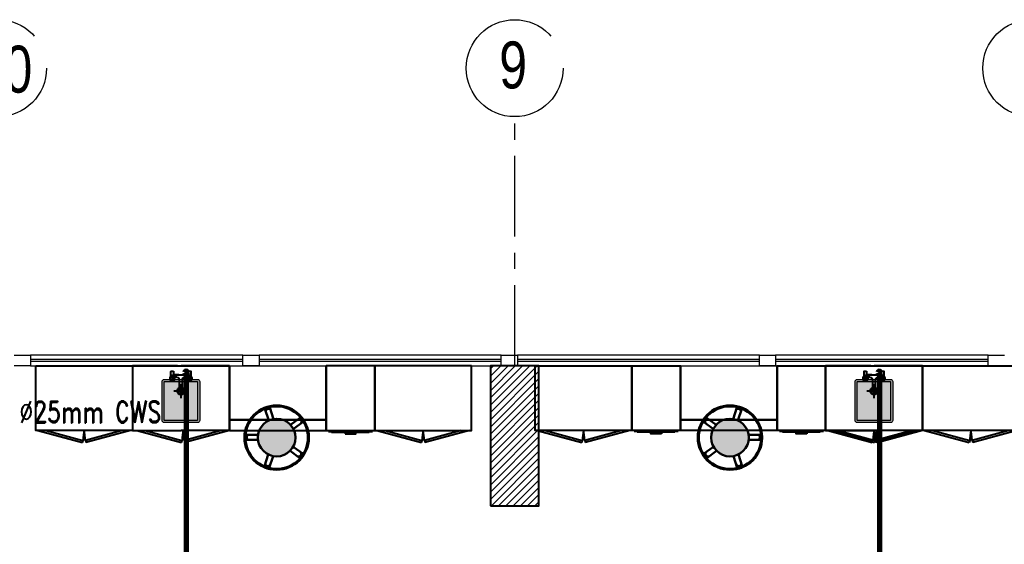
# Model space of a CAD drawing. Extents: x 800 to 995, y 398 to 804.
# Drawn here: x 878.39 to 887.54, y 599.79 to 604.66 of the extents above; entities that cross this region are included whole.
import ezdxf

# ---------------------------------------------------------------- set-up
doc = ezdxf.new("R2010")
doc.units = 0
doc.header["$MEASUREMENT"] = 0
for name, pattern in [('ACAD_ISO02W100', [15, 12, -3]), ('CENTERX2', [4, 2.5, -0.5, 0.5, -0.5]), ('DASHED', [19.05, 12.7, -6.35])]:
    doc.linetypes.add(name, pattern=pattern)
doc.layers.get('0').update_dxf_attribs({"color": 252, "linetype": 'CONTINUOUS', "lineweight": 30})
doc.layers.add('-FUR', color=252, linetype='CONTINUOUS')
doc.layers.add('SAN', color=2, linetype='CONTINUOUS')
for name, color, linetype, lineweight in [('axis', 1, 'CENTERX2', 5), ('Column', 6, 'CONTINUOUS', 25), ('elev', 90, 'CONTINUOUS', 9), ('hatch', 252, 'CONTINUOUS', 9), ('P-C-WATER', 5, 'CONTINUOUS', 70), ('P-TEXT', 1, 'CONTINUOUS', 25), ('txt in circle', 11, 'CONTINUOUS', 13), ('WINDOW', 252, 'CONTINUOUS', 5)]:
    doc.layers.add(name, color=color, linetype=linetype, lineweight=lineweight)
doc.styles.add('ROMANC', font='romand.shx')
doc.styles.add('SOSA2', font='SOSA.shx', dxfattribs={"width": 0.8})

# ---------------------------------------------------------------- blocks, each defined once
blk = doc.blocks.new('YY5Y5')
at = {"layer": 'SAN', "color": 1}
for p, q in [((434.16, 537.56), (433.7, 538.02)), ((433.83, 542.04), (433.83, 538.56)), ((435.73, 542.41), (434.2, 542.41)), ((435.58, 537.56), (436.04, 538.02)), ((435.73, 540.55), (435.73, 542.41)), ((436.72, 537.65), (438.25, 537.65)), ((446.18, 539.55), (436.73, 539.55)), ((443.04, 539.55), (446.16, 539.55)), ((444.65, 537.65), (446.18, 537.65)), ((447.32, 537.56), (446.86, 538.02)), ((447.16, 542.41), (447.16, 540.55)), ((448.69, 542.41), (447.16, 542.41)), ((448.74, 537.56), (449.2, 538.02)), ((449.07, 538.56), (449.07, 542.04)), ((434.16, 536.15), (433.7, 535.69)), ((435.58, 536.15), (436.04, 535.69)), ((440.5, 535.4), (440.5, 528.74)), ((442.4, 528.74), (442.4, 535.4)), ((447.32, 536.15), (446.86, 535.69)), ((448.74, 536.15), (449.2, 535.69)), ((440.87, 528.36), (442.03, 528.36))]:
    blk.add_line(p, q, dxfattribs=at)
at = {"layer": 'SAN', "color": 1, "linetype": 'Continuous'}
blk.add_line((439.23, 539.55), (439.86, 539.55), dxfattribs=at)
at = {"layer": 'SAN', "color": 2, "linetype": 'DASHED'}
for points in [[(441.45, 532.42), (441.45, 521.63)], [(436.06, 527.03), (446.84, 527.03)]]:
    blk.add_lwpolyline(points, dxfattribs=at)
at = {"layer": 'SAN', "color": 1}
for centre, radius in [((434.87, 536.85), 2), ((434.87, 536.85), 1), ((434.87, 536.85), 0.8), ((448.03, 536.85), 2), ((448.03, 536.85), 1), ((448.03, 536.85), 0.8)]:
    blk.add_circle(centre, radius, dxfattribs=at)
for centre, radius, start, end in [((434.2, 542.04), 0.375, 90, 180), ((436.73, 540.55), 1, 180, 270), ((438.25, 535.4), 2.25, 0, 90), ((444.65, 535.4), 2.25, 90, 180), ((446.16, 540.55), 1, 270, 0), ((448.69, 542.04), 0.375, 0, 90), ((441.45, 527.03), 2.86, 109.43194, 70.56806), ((441.45, 527.03), 2.08, 117.27647, 62.72353), ((440.87, 528.74), 0.375, 180, 270), ((442.03, 528.74), 0.375, 270, 360)]:
    blk.add_arc(centre, radius, start, end, dxfattribs=at)
blk = doc.blocks.new('fd')
at = {"layer": '-FUR'}
h = blk.add_hatch(color=254, dxfattribs=at)
h.paths.add_polyline_path([(1322.6636, 576.6994), (1322.3536, 576.6994), (1322.3536, 577.0594), (1322.6636, 577.0594)], flags=16)
edge = h.paths.add_edge_path()
edge.add_line((1322.6636, 576.6794), (1322.3536, 576.6794))
edge.add_arc((1322.3536, 576.6994), 0.02, 180, 270, ccw=False)
edge.add_line((1322.3336, 576.6994), (1322.3336, 577.0594))
edge.add_arc((1322.3536, 577.0594), 0.02, 90, 180, ccw=False)
edge.add_line((1322.3536, 577.0794), (1322.6636, 577.0794))
edge.add_arc((1322.6636, 577.0594), 0.02, 0, 90, ccw=False)
edge.add_line((1322.6836, 577.0594), (1322.6836, 576.6994))
edge.add_arc((1322.6636, 576.6994), 0.02, -90, 0, ccw=False)
blk.add_hatch(color=253, dxfattribs=at).paths.add_polyline_path([(1322.6636, 577.0594), (1322.6636, 576.6994), (1322.3536, 576.6994), (1322.3536, 577.0594)])
h = blk.add_hatch(color=251, dxfattribs=at)
h.paths.add_polyline_path([(1322.6337, 577.0294), (1322.6636, 577.0594), (1322.6636, 576.6994), (1322.6336, 576.7294)])
h.paths.add_polyline_path([(1322.6336, 576.7294), (1322.6636, 576.6994), (1322.3536, 576.6994), (1322.3836, 576.7294)])
h = blk.add_hatch(color=252, dxfattribs=at)
h.paths.add_polyline_path([(1322.3836, 577.0294), (1322.3536, 577.0594), (1322.6636, 577.0594), (1322.6337, 577.0294)])
h.paths.add_polyline_path([(1322.3836, 576.7294), (1322.3536, 576.6994), (1322.3536, 577.0594), (1322.3836, 577.0294)])
for p, q in [((1322.4784, 577.2056), (1322.0597, 577.2056)), ((1322.4784, 577.2056), (1322.9597, 577.2056)), ((1322.0597, 576.6056), (1322.5097, 576.6056)), ((1322.9597, 576.6056), (1322.5097, 576.6056))]:
    blk.add_line(p, q, dxfattribs=at)
at = {"layer": '-FUR', "linetype": 'ACAD_ISO02W100'}
for p, q in [((1322.0597, 577.2056), (1322.5097, 577.2056)), ((1322.9597, 577.2056), (1322.5097, 577.2056)), ((1322.0997, 576.6056), (1322.5133, 576.4948)), ((1322.177, 576.6056), (1322.5185, 576.5141)), ((1322.8824, 576.6056), (1322.541, 576.5141)), ((1322.9597, 576.6056), (1322.5462, 576.4948)), ((1322.5185, 576.5141), (1322.5133, 576.4948)), ((1322.541, 576.5141), (1322.5462, 576.4948))]:
    blk.add_line(p, q, dxfattribs=at)
for centre, start, end in [((1324.045, 576.3727), 171.26112, 174.70691), ((1321.0144, 576.3727), 5.29309, 8.73888)]:
    blk.add_arc(centre, 1.5331, start, end, dxfattribs=at)
for p, q in [((1322.0597, 577.2056), (1322.0597, 576.6056)), ((1322.9597, 577.2056), (1322.9597, 576.6056))]:
    blk.add_line(p, q)
blk.add_lwpolyline([(1322.6636, 576.6794), (1322.3536, 576.6794, -0.414214), (1322.3336, 576.6994), (1322.3336, 577.0594, -0.414214), (1322.3536, 577.0794), (1322.6636, 577.0794, -0.414214), (1322.6836, 577.0594), (1322.6836, 576.6994, -0.414214)], format="xyb", close=True)
blk.add_lwpolyline([(1322.6636, 576.6794), (1322.3536, 576.6794, -0.414214), (1322.3336, 576.6994), (1322.3336, 577.0594, -0.414214), (1322.3536, 577.0794), (1322.6636, 577.0794, -0.414214), (1322.6836, 577.0594), (1322.6836, 576.6994, -0.414214)], format="xyb", close=True)
blk.add_lwpolyline([(1322.6636, 576.6994), (1322.3536, 576.6994), (1322.3536, 577.0594), (1322.6636, 577.0594)], close=True)
at = {"extrusion": (0, 0, -1), "xscale": 0.0121000000000322, "yscale": 0.0121000000000322, "zscale": -0.0121}
blk.add_blockref('YY5Y5', (-1327.8502, 570.5947), dxfattribs=at)
blk = doc.blocks.new('juy')
blk.add_line((1322.9597, 577.2056), (1322.9597, 576.6056))
blk.add_blockref('fd', (0, 0))

msp = doc.modelspace()

# ---------------------------------------------------------------- hatches: boundary and pattern name
h = msp.add_hatch(color=256)
h.set_gradient(color1=(132, 132, 132), name='SPHERICAL')
h.paths.add_polyline_path([(880.783, 600.9559, -1), (880.783, 600.6059, -1)])
h = msp.add_hatch(color=256)
h.set_gradient(color1=(132, 132, 132), name='SPHERICAL')
h.paths.add_polyline_path([(884.9955, 600.9559, 1), (884.9955, 600.6059, 1)])
at = {"layer": 'hatch'}
h = msp.add_hatch(dxfattribs=at)
h.set_pattern_fill('ANSI31', color=252, scale=0.015, style=0)
h.set_pattern_definition([(45, (1096.95184, 264.324784), (-0.0336759605, 0.0336759605), [])])
h.paths.add_polyline_path([(882.7697, 600.1468), (883.2197, 600.1468), (883.2197, 601.4468), (882.7697, 601.4468)])

# ---------------------------------------------------------------- linework, layer by layer
at = {"layer": '-FUR', "linetype": 'ACAD_ISO02W100'}
for p, q in [((878.564, 600.8468), (878.9776, 600.736)), ((878.6413, 600.8468), (878.9828, 600.7554)), ((879.3467, 600.8468), (879.0053, 600.7554)), ((879.424, 600.8468), (879.0105, 600.736)), ((880.344, 600.8468), (881.244, 600.8468)), ((881.714, 600.8468), (882.1276, 600.736)), ((881.7913, 600.8468), (882.1328, 600.7554)), ((882.4967, 600.8468), (882.1553, 600.7554)), ((882.574, 600.8468), (882.1605, 600.736)), ((883.2045, 600.8468), (883.6181, 600.736)), ((883.2818, 600.8468), (883.6232, 600.7554)), ((883.9872, 600.8468), (883.6458, 600.7554)), ((884.0645, 600.8468), (883.6509, 600.736)), ((885.4345, 600.8468), (884.5345, 600.8468)), ((885.9045, 600.8468), (886.3181, 600.736)), ((885.9818, 600.8468), (886.3232, 600.7554)), ((886.6872, 600.8468), (886.3458, 600.7554)), ((886.7645, 600.8468), (886.3509, 600.736)), ((886.8045, 600.8468), (887.2181, 600.736)), ((886.8818, 600.8468), (887.2232, 600.7554)), ((887.5872, 600.8468), (887.2458, 600.7554)), ((887.6645, 600.8468), (887.2509, 600.736)), ((878.9828, 600.7554), (878.9776, 600.736)), ((879.0053, 600.7554), (879.0105, 600.736)), ((882.1328, 600.7554), (882.1276, 600.736)), ((882.1553, 600.7554), (882.1605, 600.736)), ((883.6232, 600.7554), (883.6181, 600.736)), ((883.6458, 600.7554), (883.6509, 600.736)), ((886.3232, 600.7554), (886.3181, 600.736)), ((886.3458, 600.7554), (886.3509, 600.736)), ((887.2232, 600.7554), (887.2181, 600.736)), ((887.2458, 600.7554), (887.2509, 600.736))]:
    msp.add_line(p, q, dxfattribs=at)
at = {"layer": '-FUR'}
for p, q in [((881.264, 600.8368), (881.674, 600.8368)), ((881.294, 600.8318), (881.644, 600.8318)), ((884.5145, 600.8368), (884.1045, 600.8368)), ((884.4845, 600.8318), (884.1345, 600.8318)), ((885.8645, 600.8368), (885.4545, 600.8368)), ((885.8345, 600.8318), (885.4845, 600.8318))]:
    msp.add_line(p, q, dxfattribs=at)
for points in [[(878.544, 601.4468), (879.444, 601.4468), (879.444, 600.8468), (878.544, 600.8468)], [(881.244, 600.8468), (881.694, 600.8468), (881.694, 601.4468), (881.244, 601.4468)], [(882.594, 601.4468), (881.694, 601.4468), (881.694, 600.8468), (882.594, 600.8468)], [(883.1845, 601.4468), (884.0845, 601.4468), (884.0845, 600.8468), (883.1845, 600.8468)], [(884.5345, 600.8468), (884.0845, 600.8468), (884.0845, 601.4468), (884.5345, 601.4468)], [(885.8845, 600.8468), (885.4345, 600.8468), (885.4345, 601.4468), (885.8845, 601.4468)], [(885.8845, 601.4468), (886.7845, 601.4468), (886.7845, 600.8468), (885.8845, 600.8468)], [(886.7845, 601.4468), (887.6845, 601.4468), (887.6845, 600.8468), (886.7845, 600.8468)]]:
    msp.add_lwpolyline(points, close=True, dxfattribs=at)
at = {"layer": '-FUR', "color": 1}
for points in [[(881.419, 600.8168), (881.519, 600.8168), (881.519, 600.8268), (881.419, 600.8268)], [(884.3595, 600.8168), (884.2595, 600.8168), (884.2595, 600.8268), (884.3595, 600.8268)], [(885.7095, 600.8168), (885.6095, 600.8168), (885.6095, 600.8268), (885.7095, 600.8268)]]:
    msp.add_lwpolyline(points, close=True, dxfattribs=at)
at = {"layer": '-FUR', "linetype": 'ACAD_ISO02W100'}
for centre, start, end in [((880.5093, 600.6139), 171.26112, 174.70691), ((877.4787, 600.6139), 5.29309, 8.73888), ((883.6593, 600.6139), 171.26112, 174.70691), ((880.6287, 600.6139), 5.29309, 8.73888), ((885.1498, 600.6139), 171.26112, 174.70691), ((882.1192, 600.6139), 5.29309, 8.73888), ((887.8498, 600.6139), 171.26112, 174.70691), ((884.8192, 600.6139), 5.29309, 8.73888), ((888.7498, 600.6139), 171.26112, 174.70691), ((885.7192, 600.6139), 5.29309, 8.73888)]:
    msp.add_arc(centre, 1.5331, start, end, dxfattribs=at)
for p, q in [((880.344, 600.8468), (880.344, 601.4468)), ((881.244, 601.4468), (881.244, 600.8468)), ((884.5345, 601.4468), (884.5345, 600.8468)), ((885.4345, 600.8468), (885.4345, 601.4468)), ((880.7087, 600.9394), (880.6726, 601.049)), ((880.754, 600.9535), (880.7193, 601.0614)), ((885.0246, 600.9535), (885.0592, 601.0614)), ((885.0698, 600.9394), (885.1059, 601.049)), ((880.9108, 600.9006), (881.0038, 600.9688)), ((881.0178, 600.9666), (881.0339, 600.9443)), ((884.7607, 600.9666), (884.7446, 600.9443)), ((884.8678, 600.9006), (884.7747, 600.9688)), ((881.244, 600.9468), (880.344, 600.9468)), ((880.9382, 600.8619), (881.0301, 600.9282)), ((881.244, 600.8468), (881.244, 600.9468)), ((884.5345, 600.8468), (884.5345, 600.9468)), ((884.5345, 600.9468), (885.4345, 600.9468)), ((884.8403, 600.8619), (884.7484, 600.9282)), ((880.484, 600.7688), (880.4841, 600.7963)), ((880.6099, 600.8066), (880.4966, 600.807)), ((885.1686, 600.8066), (885.2819, 600.807)), ((885.2945, 600.7688), (885.2944, 600.7963)), ((880.6094, 600.7592), (880.4939, 600.7587)), ((880.9363, 600.6964), (881.0299, 600.629)), ((884.8422, 600.6964), (884.7486, 600.629)), ((885.1691, 600.7592), (885.2846, 600.7587)), ((880.7051, 600.6242), (880.6697, 600.5166)), ((880.75, 600.6091), (880.7148, 600.4991)), ((880.908, 600.6584), (880.9994, 600.5915)), ((881.0321, 600.615), (881.0159, 600.5928)), ((884.7464, 600.615), (884.7627, 600.5928)), ((884.8705, 600.6584), (884.7791, 600.5915)), ((885.0285, 600.6091), (885.0637, 600.4991)), ((885.0734, 600.6242), (885.1088, 600.5166)), ((880.7022, 600.4928), (880.6761, 600.5014)), ((885.0763, 600.4928), (885.1025, 600.5014))]:
    msp.add_line(p, q)
for centre, radius in [((880.783, 600.7809), 0.299), ((880.783, 600.7809), 0.29), ((884.9955, 600.7809), 0.299), ((884.9955, 600.7809), 0.29), ((880.783, 600.7809), 0.175), ((884.9955, 600.7809), 0.175)]:
    msp.add_circle(centre, radius)
for centre, radius, start, end in [((880.7075, 601.0231), 0.025, 40.93495, 209.17517), ((885.071, 601.0231), 0.025, 330.82483, 139.06505), ((880.99, 600.9276), 0.025, 328.93495, 137.17517), ((881.0097, 600.9607), 0.01, 35.79115, 125.79115), ((884.7688, 600.9607), 0.01, 54.20885, 144.20885), ((884.7886, 600.9276), 0.025, 42.82483, 211.06505), ((881.0221, 600.9386), 0.0131, 307.65402, 25.72038), ((884.7565, 600.9386), 0.0131, 154.27962, 232.34598), ((880.497, 600.7939), 0.0131, 91.65402, 169.72038), ((880.5294, 600.7839), 0.025, 112.93495, 281.17517), ((885.2491, 600.7839), 0.025, 258.82483, 67.06505), ((885.2815, 600.7939), 0.0131, 10.27962, 88.34598), ((880.494, 600.7687), 0.01, 179.79115, 269.79115), ((885.2845, 600.7687), 0.01, 270.20885, 0.20885), ((880.9864, 600.6295), 0.025, 256.93495, 65.17517), ((881.0068, 600.6023), 0.0131, 235.65402, 313.72038), ((881.024, 600.6209), 0.01, 323.79115, 53.79115), ((884.7545, 600.6209), 0.01, 126.20885, 216.20885), ((884.7717, 600.6023), 0.0131, 226.27962, 304.34598), ((884.7921, 600.6295), 0.025, 114.82483, 283.06505), ((880.6823, 600.5129), 0.0131, 163.65402, 241.72038), ((880.7018, 600.5407), 0.025, 184.93495, 353.17517), ((880.7053, 600.5023), 0.01, 251.79115, 341.79115), ((885.0767, 600.5407), 0.025, 186.82483, 355.06505), ((885.0732, 600.5023), 0.01, 198.20885, 288.20885), ((885.0962, 600.5129), 0.0131, 298.27962, 16.34598)]:
    msp.add_arc(centre, radius, start, end)
at = {"layer": 'axis', "color": 0, "ltscale": 0.3}
msp.add_line((882.9947, 601.4468), (882.9947, 603.7606), dxfattribs=at)
at = {"layer": 'axis', "color": 0}
for centre in [(878.1947, 604.2106), (882.9947, 604.2106), (887.7947, 604.2106)]:
    msp.add_circle(centre, 0.45, dxfattribs=at)
at = {"layer": 'Column', "color": 252}
msp.add_lwpolyline([(882.7697, 600.1468), (883.2197, 600.1468), (883.2197, 601.4468), (882.7697, 601.4468)], close=True, dxfattribs=at)
at = {"layer": 'elev', "color": 252, "linetype": 'Continuous'}
for p, q in [((878.3447, 601.5468), (878.4947, 601.5468)), ((878.4947, 601.5468), (878.4947, 601.4468)), ((880.4697, 601.5468), (880.6197, 601.5468)), ((880.4697, 601.4468), (880.4697, 601.5468)), ((880.6197, 601.5468), (880.6197, 601.4468)), ((882.8697, 601.5468), (883.0197, 601.5468)), ((882.8697, 601.4468), (882.8697, 601.5468)), ((883.0197, 601.5468), (883.0197, 601.4468)), ((885.2697, 601.5468), (885.4197, 601.5468)), ((885.2697, 601.4468), (885.2697, 601.5468)), ((885.4197, 601.5468), (885.4197, 601.4468)), ((887.3947, 601.5468), (887.5476, 601.5468)), ((887.3947, 601.4468), (887.3947, 601.5468)), ((878.4947, 601.4468), (878.3447, 601.4468)), ((880.6197, 601.4468), (880.4697, 601.4468)), ((883.0197, 601.4468), (882.8697, 601.4468)), ((885.4197, 601.4468), (885.2697, 601.4468)), ((887.5476, 601.4468), (887.3947, 601.4468))]:
    msp.add_line(p, q, dxfattribs=at)
at = {"layer": 'P-C-WATER', "linetype": 'Continuous'}
for p, q in [((879.943, 601.3719, -0.1), (879.943, 597.1228, -0.1)), ((886.3835, 601.3719, -0.1), (886.3835, 597.1228, -0.1))]:
    msp.add_line(p, q, dxfattribs=at)
at = {"layer": 'P-C-WATER', "linetype": 'ByBlock'}
for centre, start, end in [((879.943, 601.3844), 0, 180), ((879.943, 601.3844), 180, 0), ((886.3835, 601.3844), 0, 180), ((886.3835, 601.3844), 180, 0)]:
    msp.add_arc(centre, 0.0125, start, end, dxfattribs=at)
at = {"layer": 'WINDOW', "color": 252, "linetype": 'Continuous'}
for p, q in [((880.4697, 601.5468), (878.4947, 601.5468)), ((880.4697, 601.5068), (878.4947, 601.5068)), ((882.8697, 601.5468), (880.6197, 601.5468)), ((882.8697, 601.5068), (880.6197, 601.5068)), ((885.2697, 601.5468), (883.0197, 601.5468)), ((885.2697, 601.5068), (883.0197, 601.5068)), ((887.3947, 601.5468), (885.4197, 601.5468)), ((887.3947, 601.5068), (885.4197, 601.5068)), ((880.4697, 601.4868), (878.4947, 601.4868)), ((878.4947, 601.4468), (882.7697, 601.4468)), ((882.8697, 601.4868), (880.6197, 601.4868)), ((885.2697, 601.4868), (883.0197, 601.4868)), ((883.1447, 601.4468), (887.3947, 601.4468)), ((887.3947, 601.4868), (885.4197, 601.4868))]:
    msp.add_line(p, q, dxfattribs=at)

# ---------------------------------------------------------------- block references
at = {"layer": 'WINDOW'}
for p in [(-442.6157, 24.2413), (-436.1752, 24.2413)]:
    msp.add_blockref('juy', p, dxfattribs=at)

# ---------------------------------------------------------------- texts
at = {"layer": 'P-TEXT', "color": 41, "style": 'ROMANC', "width": 0.75}
msp.add_text('%%C25mm CWS', height=0.2, dxfattribs=at).set_placement((878.3929, 600.9194))
at = {"layer": 'txt in circle', "color": 0, "ltscale": 0.01, "attachment_point": 5, "style": 'SOSA2'}
for s, insert, char_height in [('9', (882.9802, 604.2376), 0.4355), ('10', (878.2529, 604.1986), 0.43546)]:
    msp.add_mtext(s, dxfattribs=dict(at, insert=insert, char_height=char_height))

doc.saveas('drawing.dxf')
